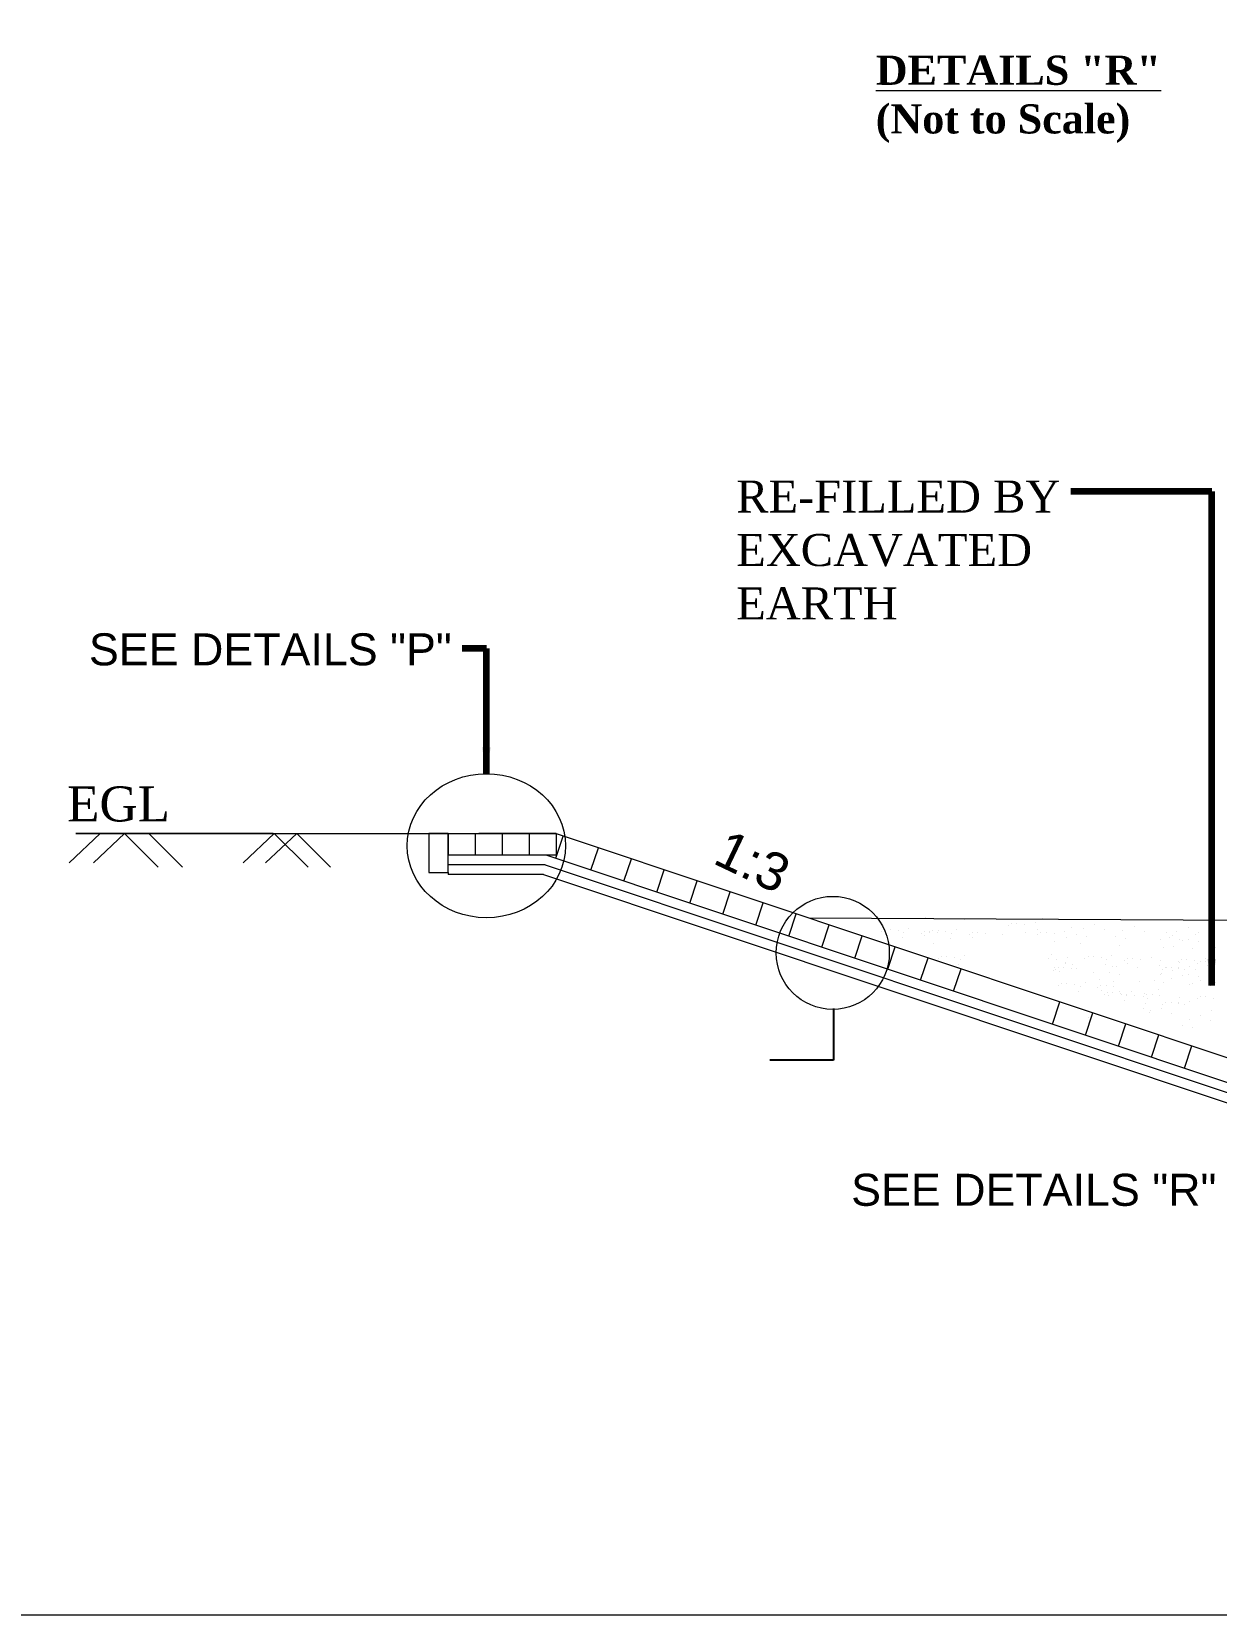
# Model space of a CAD drawing. Header units: inches. Extents: x -885 to 26362, y -28010 to 990.
# Drawn here: x 4332.9 to 4373.1, y -17724.5 to -17670.8 of the extents above; entities that cross this region are included whole.
import ezdxf

# ---------------------------------------------------------------- set-up
doc = ezdxf.new("R2010")
doc.units = ezdxf.units.IN
doc.header["$MEASUREMENT"] = 0
doc.layers.add('LINE', color=7, linetype='Continuous')
doc.layers.add('Long Section Labels', color=7, linetype='Continuous', lineweight=9)
doc.styles.add('Arial B heading -200', font='arialbd.ttf', dxfattribs={"height": 0.6})
doc.styles.add('Arial-200', font='arial.ttf')
doc.styles.get("Standard").update_dxf_attribs({"font": 'arial.ttf'})
doc.dimstyles.get("Standard").update_dxf_attribs({"dimtxt": 0.18, "dimasz": 0.18, "dimexe": 0.18, "dimexo": 0.0625, "dimgap": 0.09, "dimtad": 0, "dimtih": 1, "dimtoh": 1, "dimdec": 4, "dimzin": 0, "dimdsep": 46, "dimtxsty": 'Standard', "dimcen": 0.09, "dimadec": 0, "dimazin": 0, "dimtfac": 1, "dimtdec": 4, "dimtofl": 0, "dimtmove": 0, "dimatfit": 3, "dimfxl": 1, "dimtolj": 1, "dimtzin": 0, "dimarcsym": 0})

msp = doc.modelspace()

# ---------------------------------------------------------------- linework, layer by layer
at = {"color": 0, "linetype": 'Continuous', "lineweight": 20, "ltscale": 0.5}
for p, q in [((4334.390475, -17698.011396), (4350.692538, -17698.011396)), ((4336.864961, -17698.011396), (4350.692538, -17698.011396)), ((4350.679772, -17698.848488), (4350.932304, -17698.091369)), ((4350.679772, -17698.848488), (4350.932304, -17698.091369)), ((4351.874792, -17699.247079), (4352.127324, -17698.48996)), ((4351.874792, -17699.247079), (4352.127324, -17698.48996)), ((4352.994168, -17699.620439), (4353.2467, -17698.86332)), ((4352.994168, -17699.620439), (4353.2467, -17698.86332)), ((4347.025561, -17699.324588), (4347.025561, -17699.402088)), ((4347.025561, -17699.324588), (4347.025561, -17699.402088)), ((4354.113544, -17699.9938), (4354.366076, -17699.23668)), ((4354.113544, -17699.9938), (4354.366076, -17699.23668)), ((4355.232919, -17700.36716), (4355.485451, -17699.610041)), ((4355.232919, -17700.36716), (4355.485451, -17699.610041)), ((4356.352295, -17700.74052), (4356.604827, -17699.983401)), ((4356.352295, -17700.74052), (4356.604827, -17699.983401)), ((4357.471671, -17701.113881), (4357.724203, -17700.356761)), ((4357.471671, -17701.113881), (4357.724203, -17700.356761)), ((4358.591046, -17701.487241), (4358.843579, -17700.730122)), ((4358.591046, -17701.487241), (4358.843579, -17700.730122)), ((4359.710422, -17701.860601), (4359.962954, -17701.103482)), ((4359.710422, -17701.860601), (4359.962954, -17701.103482)), ((4360.829798, -17702.233962), (4361.08233, -17701.476842)), ((4360.829798, -17702.233962), (4361.08233, -17701.476842)), ((4361.949174, -17702.607322), (4362.201706, -17701.850203)), ((4361.949174, -17702.607322), (4362.201706, -17701.850203)), ((4363.068549, -17702.980682), (4363.321082, -17702.223563)), ((4363.068549, -17702.980682), (4363.321082, -17702.223563)), ((4364.187925, -17703.354043), (4364.440457, -17702.596923)), ((4364.187925, -17703.354043), (4364.440457, -17702.596923)), ((4367.546052, -17704.474124), (4367.798585, -17703.717004)), ((4367.546052, -17704.474124), (4367.798585, -17703.717004)), ((4368.665428, -17704.847484), (4368.91796, -17704.090365)), ((4368.665428, -17704.847484), (4368.91796, -17704.090365)), ((4369.784804, -17705.220844), (4370.037336, -17704.463725)), ((4369.784804, -17705.220844), (4370.037336, -17704.463725)), ((4370.90418, -17705.594205), (4371.156712, -17704.837085)), ((4370.90418, -17705.594205), (4371.156712, -17704.837085)), ((4372.023555, -17705.967565), (4372.276088, -17705.210446)), ((4372.023555, -17705.967565), (4372.276088, -17705.210446))]:
    msp.add_line(p, q, dxfattribs=at)
at = {"layer": 'LINE', "color": 7, "lineweight": 20, "ltscale": 0.5}
for p, q in [((4334.161974, -17698.997273), (4335.219673, -17698.011396)), ((4334.161974, -17698.997273), (4335.219673, -17698.011396)), ((4341.089006, -17698.011396), (4334.390475, -17698.011396)), ((4334.390475, -17698.011396), (4344.119648, -17698.011396)), ((4334.984618, -17698.997273), (4336.042317, -17698.011396)), ((4334.984618, -17698.997273), (4336.042317, -17698.011396)), ((4336.042317, -17698.011396), (4337.188174, -17699.144009)), ((4336.042317, -17698.011396), (4337.188174, -17699.144009)), ((4336.864961, -17698.011396), (4338.010818, -17699.144009)), ((4341.089006, -17698.011396), (4336.864961, -17698.011396)), ((4336.864961, -17698.011396), (4338.010818, -17699.144009)), ((4336.864961, -17698.011396), (4344.119648, -17698.011396)), ((4340.067476, -17698.997273), (4341.125176, -17698.011396)), ((4340.067476, -17698.997273), (4341.125176, -17698.011396)), ((4340.831381, -17698.997273), (4341.88908, -17698.011396)), ((4340.831381, -17698.997273), (4341.88908, -17698.011396)), ((4341.125176, -17698.011396), (4342.271032, -17699.144009)), ((4341.125176, -17698.011396), (4342.271032, -17699.144009)), ((4341.88908, -17698.011396), (4343.034937, -17699.144009)), ((4341.88908, -17698.011396), (4343.034937, -17699.144009)), ((4347.025561, -17698.011396), (4347.025561, -17698.745493)), ((4347.025561, -17698.011396), (4347.025561, -17698.745493)), ((4347.942305, -17698.011396), (4347.942305, -17698.745493)), ((4347.942305, -17698.011396), (4347.942305, -17698.745493)), ((4350.692538, -17698.011396), (4348.066156, -17698.011396)), ((4350.692538, -17698.011396), (4348.066156, -17698.011396)), ((4348.85905, -17698.011396), (4348.85905, -17698.745493)), ((4348.85905, -17698.011396), (4348.85905, -17698.745493)), ((4348.85905, -17698.011396), (4348.85905, -17698.745493)), ((4348.85905, -17698.011396), (4348.85905, -17698.745493)), ((4349.775794, -17698.011396), (4349.775794, -17698.745493)), ((4349.775794, -17698.011396), (4349.775794, -17698.745493)), ((4350.692538, -17698.011396), (4350.692538, -17698.745493)), ((4350.692538, -17698.011396), (4374.514839, -17705.957166)), ((4350.692538, -17698.011396), (4350.692538, -17698.745493)), ((4350.692538, -17698.011396), (4374.514839, -17705.957166)), ((4350.692538, -17698.745493), (4347.025561, -17698.745493)), ((4350.692538, -17698.745493), (4347.025561, -17698.745493)), ((4350.372864, -17698.745493), (4374.026854, -17706.635124)), ((4350.372864, -17698.745493), (4374.026854, -17706.635124)), ((4350.319557, -17699.07379), (4347.025561, -17699.07379)), ((4350.319557, -17699.07379), (4347.025561, -17699.07379)), ((4350.26625, -17699.402088), (4347.025561, -17699.402088)), ((4350.26625, -17699.402088), (4347.025561, -17699.402088)), ((4350.26625, -17699.402088), (4373.920839, -17707.291919)), ((4350.26625, -17699.402088), (4373.920839, -17707.291919)), ((4350.319557, -17699.07379), (4373.920839, -17706.945841)), ((4350.319557, -17699.07379), (4373.920839, -17706.945841)), ((4361.597183, -17700.819415), (4361.597183, -17700.819415)), ((4361.597183, -17700.819415), (4361.597183, -17700.819415)), ((4362.932994, -17700.890918), (4362.932994, -17700.890918)), ((4362.932994, -17700.890918), (4362.932994, -17700.890918)), ((4363.225238, -17700.856654), (4363.225238, -17700.856654)), ((4363.225238, -17700.856654), (4363.225238, -17700.856654)), ((4364.561049, -17700.928157), (4364.561049, -17700.928157)), ((4364.561049, -17700.928157), (4364.561049, -17700.928157)), ((4366.158719, -17701.055086), (4366.158719, -17701.055086)), ((4366.158719, -17701.055086), (4366.158719, -17701.055086)), ((4366.339295, -17701.062208), (4366.339295, -17701.062208)), ((4366.339295, -17701.062208), (4366.339295, -17701.062208)), ((4366.601806, -17701.10289), (4366.601806, -17701.10289)), ((4366.601806, -17701.10289), (4366.601806, -17701.10289)), ((4366.960236, -17701.020091), (4366.960236, -17701.020091)), ((4366.960236, -17701.020091), (4366.960236, -17701.020091)), ((4367.200895, -17700.892908), (4367.200895, -17700.892908)), ((4367.200895, -17700.892908), (4367.200895, -17700.892908)), ((4368.980988, -17701.10438), (4368.980988, -17701.10438)), ((4368.980988, -17701.10438), (4368.980988, -17701.10438)), ((4361.748268, -17701.325182), (4361.748268, -17701.325182)), ((4361.748268, -17701.325182), (4361.748268, -17701.325182)), ((4361.85779, -17701.253747), (4361.85779, -17701.253747)), ((4361.85779, -17701.253747), (4361.85779, -17701.253747)), ((4362.038365, -17701.260869), (4362.038365, -17701.260869)), ((4362.038365, -17701.260869), (4362.038365, -17701.260869)), ((4362.300876, -17701.30155), (4362.300876, -17701.30155)), ((4362.300876, -17701.30155), (4362.300876, -17701.30155)), ((4362.437361, -17701.536839), (4362.437361, -17701.536839)), ((4362.437361, -17701.536839), (4362.437361, -17701.536839)), ((4362.493016, -17701.355838), (4362.493016, -17701.355838)), ((4362.493016, -17701.355838), (4362.493016, -17701.355838)), ((4362.659306, -17701.218752), (4362.659306, -17701.218752)), ((4362.659306, -17701.218752), (4362.659306, -17701.218752)), ((4363.084079, -17701.396685), (4363.084079, -17701.396685)), ((4363.084079, -17701.396685), (4363.084079, -17701.396685)), ((4363.193601, -17701.32525), (4363.193601, -17701.32525)), ((4363.193601, -17701.32525), (4363.193601, -17701.32525)), ((4363.206156, -17701.484257), (4363.206156, -17701.484257)), ((4363.206156, -17701.484257), (4363.206156, -17701.484257)), ((4363.374176, -17701.332372), (4363.374176, -17701.332372)), ((4363.374176, -17701.332372), (4363.374176, -17701.332372)), ((4363.376323, -17701.362421), (4363.376323, -17701.362421)), ((4363.376323, -17701.362421), (4363.376323, -17701.362421)), ((4363.485845, -17701.290986), (4363.485845, -17701.290986)), ((4363.485845, -17701.290986), (4363.485845, -17701.290986)), ((4363.636687, -17701.373054), (4363.636687, -17701.373054)), ((4363.636687, -17701.373054), (4363.636687, -17701.373054)), ((4363.66642, -17701.298108), (4363.66642, -17701.298108)), ((4363.66642, -17701.298108), (4363.66642, -17701.298108)), ((4363.928931, -17701.33879), (4363.928931, -17701.33879)), ((4363.928931, -17701.33879), (4363.928931, -17701.33879)), ((4364.065416, -17701.574078), (4364.065416, -17701.574078)), ((4364.065416, -17701.574078), (4364.065416, -17701.574078)), ((4364.121071, -17701.393077), (4364.121071, -17701.393077)), ((4364.121071, -17701.393077), (4364.121071, -17701.393077)), ((4364.287361, -17701.255991), (4364.287361, -17701.255991)), ((4364.287361, -17701.255991), (4364.287361, -17701.255991)), ((4364.712134, -17701.433924), (4364.712134, -17701.433924)), ((4364.712134, -17701.433924), (4364.712134, -17701.433924)), ((4364.821656, -17701.362489), (4364.821656, -17701.362489)), ((4364.821656, -17701.362489), (4364.821656, -17701.362489)), ((4364.834211, -17701.521496), (4364.834211, -17701.521496)), ((4364.834211, -17701.521496), (4364.834211, -17701.521496)), ((4365.002231, -17701.369611), (4365.002231, -17701.369611)), ((4365.002231, -17701.369611), (4365.002231, -17701.369611)), ((4365.264742, -17701.410293), (4365.264742, -17701.410293)), ((4365.264742, -17701.410293), (4365.264742, -17701.410293)), ((4365.850593, -17701.444853), (4365.850593, -17701.444853)), ((4365.850593, -17701.444853), (4365.850593, -17701.444853)), ((4366.049197, -17701.126521), (4366.049197, -17701.126521)), ((4366.049197, -17701.126521), (4366.049197, -17701.126521)), ((4366.633351, -17701.381013), (4366.633351, -17701.381013)), ((4366.633351, -17701.381013), (4366.633351, -17701.381013)), ((4367.026063, -17701.249845), (4367.026063, -17701.249845)), ((4367.026063, -17701.249845), (4367.026063, -17701.249845)), ((4367.043369, -17701.424497), (4367.043369, -17701.424497)), ((4367.043369, -17701.424497), (4367.043369, -17701.424497)), ((4367.152891, -17701.353062), (4367.152891, -17701.353062)), ((4367.152891, -17701.353062), (4367.152891, -17701.353062)), ((4367.333466, -17701.360184), (4367.333466, -17701.360184)), ((4367.333466, -17701.360184), (4367.333466, -17701.360184)), ((4367.595977, -17701.400865), (4367.595977, -17701.400865)), ((4367.595977, -17701.400865), (4367.595977, -17701.400865)), ((4367.954407, -17701.318067), (4367.954407, -17701.318067)), ((4367.954407, -17701.318067), (4367.954407, -17701.318067)), ((4368.020234, -17701.54782), (4368.020234, -17701.54782)), ((4368.020234, -17701.54782), (4368.020234, -17701.54782)), ((4368.195066, -17701.190884), (4368.195066, -17701.190884)), ((4368.195066, -17701.190884), (4368.195066, -17701.190884)), ((4368.361931, -17701.43743), (4368.361931, -17701.43743)), ((4368.361931, -17701.43743), (4368.361931, -17701.43743)), ((4368.588275, -17701.235548), (4368.588275, -17701.235548)), ((4368.588275, -17701.235548), (4368.588275, -17701.235548)), ((4368.684332, -17701.490989), (4368.684332, -17701.490989)), ((4368.684332, -17701.490989), (4368.684332, -17701.490989)), ((4369.324143, -17701.263204), (4369.324143, -17701.263204)), ((4369.324143, -17701.263204), (4369.324143, -17701.263204)), ((4369.697742, -17701.508933), (4369.697742, -17701.508933)), ((4369.697742, -17701.508933), (4369.697742, -17701.508933)), ((4369.924086, -17701.307051), (4369.924086, -17701.307051)), ((4369.924086, -17701.307051), (4369.924086, -17701.307051)), ((4370.020143, -17701.562493), (4370.020143, -17701.562493)), ((4370.020143, -17701.562493), (4370.020143, -17701.562493)), ((4370.316799, -17701.175883), (4370.316799, -17701.175883)), ((4370.316799, -17701.175883), (4370.316799, -17701.175883)), ((4370.659954, -17701.334707), (4370.659954, -17701.334707)), ((4370.659954, -17701.334707), (4370.659954, -17701.334707)), ((4371.223221, -17701.613036), (4371.223221, -17701.613036)), ((4371.223221, -17701.613036), (4371.223221, -17701.613036)), ((4371.399117, -17701.35832), (4371.399117, -17701.35832)), ((4371.399117, -17701.35832), (4371.399117, -17701.35832)), ((4371.531909, -17701.544685), (4371.531909, -17701.544685)), ((4371.531909, -17701.544685), (4371.531909, -17701.544685)), ((4371.615933, -17701.481868), (4371.615933, -17701.481868)), ((4371.615933, -17701.481868), (4371.615933, -17701.481868)), ((4371.758253, -17701.342803), (4371.758253, -17701.342803)), ((4371.758253, -17701.342803), (4371.758253, -17701.342803)), ((4371.85431, -17701.598244), (4371.85431, -17701.598244)), ((4371.85431, -17701.598244), (4371.85431, -17701.598244)), ((4371.959089, -17701.640692), (4371.959089, -17701.640692)), ((4371.959089, -17701.640692), (4371.959089, -17701.640692)), ((4372.150966, -17701.211634), (4372.150966, -17701.211634)), ((4372.150966, -17701.211634), (4372.150966, -17701.211634)), ((4372.172347, -17701.619909), (4372.172347, -17701.619909)), ((4372.172347, -17701.619909), (4372.172347, -17701.619909)), ((4372.398691, -17701.418027), (4372.398691, -17701.418027)), ((4372.398691, -17701.418027), (4372.398691, -17701.418027)), ((4372.494121, -17701.370459), (4372.494121, -17701.370459)), ((4372.494121, -17701.370459), (4372.494121, -17701.370459)), ((4363.511159, -17701.738514), (4363.511159, -17701.738514)), ((4363.511159, -17701.738514), (4363.511159, -17701.738514)), ((4363.771766, -17702.172846), (4363.771766, -17702.172846)), ((4363.771766, -17702.172846), (4363.771766, -17702.172846)), ((4363.952342, -17702.179968), (4363.952342, -17702.179968)), ((4363.952342, -17702.179968), (4363.952342, -17702.179968)), ((4364.573283, -17702.137851), (4364.573283, -17702.137851)), ((4364.573283, -17702.137851), (4364.573283, -17702.137851)), ((4367.494047, -17702.108063), (4367.494047, -17702.108063)), ((4367.494047, -17702.108063), (4367.494047, -17702.108063)), ((4367.627522, -17701.678988), (4367.627522, -17701.678988)), ((4367.627522, -17701.678988), (4367.627522, -17701.678988)), ((4368.4944, -17701.738514), (4368.4944, -17701.738514)), ((4368.4944, -17701.738514), (4368.4944, -17701.738514)), ((4368.755007, -17702.172846), (4368.755007, -17702.172846)), ((4368.755007, -17702.172846), (4368.755007, -17702.172846)), ((4368.935582, -17702.179968), (4368.935582, -17702.179968)), ((4368.935582, -17702.179968), (4368.935582, -17702.179968)), ((4369.556523, -17702.137851), (4369.556523, -17702.137851)), ((4369.556523, -17702.137851), (4369.556523, -17702.137851)), ((4369.83021, -17701.810017), (4369.83021, -17701.810017)), ((4369.83021, -17701.810017), (4369.83021, -17701.810017)), ((4371.319277, -17701.868477), (4371.319277, -17701.868477)), ((4371.319277, -17701.868477), (4371.319277, -17701.868477)), ((4371.664377, -17701.845769), (4371.664377, -17701.845769)), ((4371.664377, -17701.845769), (4371.664377, -17701.845769)), ((4372.304815, -17701.920993), (4372.304815, -17701.920993)), ((4372.304815, -17701.920993), (4372.304815, -17701.920993)), ((4372.494747, -17701.673468), (4372.494747, -17701.673468)), ((4372.494747, -17701.673468), (4372.494747, -17701.673468)), ((4372.96716, -17702.117923), (4372.96716, -17702.117923)), ((4372.96716, -17702.117923), (4372.96716, -17702.117923)), ((4373.022815, -17701.936922), (4373.022815, -17701.936922)), ((4373.022815, -17701.936922), (4373.022815, -17701.936922)), ((4373.079627, -17701.880133), (4373.079627, -17701.880133)), ((4373.079627, -17701.880133), (4373.079627, -17701.880133)), ((4363.662244, -17702.244281), (4363.662244, -17702.244281)), ((4363.662244, -17702.244281), (4363.662244, -17702.244281)), ((4364.214853, -17702.220649), (4364.214853, -17702.220649)), ((4364.214853, -17702.220649), (4364.214853, -17702.220649)), ((4364.351337, -17702.455938), (4364.351337, -17702.455938)), ((4364.351337, -17702.455938), (4364.351337, -17702.455938)), ((4364.406992, -17702.274937), (4364.406992, -17702.274937)), ((4364.406992, -17702.274937), (4364.406992, -17702.274937)), ((4367.42557, -17702.251471), (4367.42557, -17702.251471)), ((4367.42557, -17702.251471), (4367.42557, -17702.251471)), ((4367.587247, -17702.657479), (4367.587247, -17702.657479)), ((4367.587247, -17702.657479), (4367.587247, -17702.657479)), ((4367.608897, -17702.552941), (4367.608897, -17702.552941)), ((4367.608897, -17702.552941), (4367.608897, -17702.552941)), ((4367.645132, -17702.61383), (4367.645132, -17702.61383)), ((4367.645132, -17702.61383), (4367.645132, -17702.61383)), ((4367.688081, -17702.292153), (4367.688081, -17702.292153)), ((4367.688081, -17702.292153), (4367.688081, -17702.292153)), ((4367.754654, -17702.542395), (4367.754654, -17702.542395)), ((4367.754654, -17702.542395), (4367.754654, -17702.542395)), ((4367.767209, -17702.701402), (4367.767209, -17702.701402)), ((4367.767209, -17702.701402), (4367.767209, -17702.701402)), ((4367.935229, -17702.549517), (4367.935229, -17702.549517)), ((4367.935229, -17702.549517), (4367.935229, -17702.549517)), ((4367.998767, -17702.384435), (4367.998767, -17702.384435)), ((4367.998767, -17702.384435), (4367.998767, -17702.384435)), ((4368.00161, -17702.421773), (4368.00161, -17702.421773)), ((4368.00161, -17702.421773), (4368.00161, -17702.421773)), ((4368.054422, -17702.203434), (4368.054422, -17702.203434)), ((4368.054422, -17702.203434), (4368.054422, -17702.203434)), ((4368.19774, -17702.590199), (4368.19774, -17702.590199)), ((4368.19774, -17702.590199), (4368.19774, -17702.590199)), ((4368.230064, -17702.439065), (4368.230064, -17702.439065)), ((4368.230064, -17702.439065), (4368.230064, -17702.439065)), ((4368.344765, -17702.580597), (4368.344765, -17702.580597)), ((4368.344765, -17702.580597), (4368.344765, -17702.580597)), ((4368.645485, -17702.244281), (4368.645485, -17702.244281)), ((4368.645485, -17702.244281), (4368.645485, -17702.244281)), ((4368.923058, -17702.728982), (4368.923058, -17702.728982)), ((4368.923058, -17702.728982), (4368.923058, -17702.728982)), ((4369.198093, -17702.220649), (4369.198093, -17702.220649)), ((4369.198093, -17702.220649), (4369.198093, -17702.220649)), ((4369.334578, -17702.455938), (4369.334578, -17702.455938)), ((4369.334578, -17702.455938), (4369.334578, -17702.455938)), ((4369.390233, -17702.274937), (4369.390233, -17702.274937)), ((4369.390233, -17702.274937), (4369.390233, -17702.274937)), ((4369.565874, -17702.510568), (4369.565874, -17702.510568)), ((4369.565874, -17702.510568), (4369.565874, -17702.510568)), ((4369.71066, -17702.534524), (4369.71066, -17702.534524)), ((4369.71066, -17702.534524), (4369.71066, -17702.534524)), ((4369.981296, -17702.315784), (4369.981296, -17702.315784)), ((4369.981296, -17702.315784), (4369.981296, -17702.315784)), ((4370.090818, -17702.244349), (4370.090818, -17702.244349)), ((4370.090818, -17702.244349), (4370.090818, -17702.244349)), ((4370.103372, -17702.403356), (4370.103372, -17702.403356)), ((4370.103372, -17702.403356), (4370.103372, -17702.403356)), ((4370.271393, -17702.251471), (4370.271393, -17702.251471)), ((4370.271393, -17702.251471), (4370.271393, -17702.251471)), ((4370.446528, -17702.56218), (4370.446528, -17702.56218)), ((4370.446528, -17702.56218), (4370.446528, -17702.56218)), ((4370.533904, -17702.292153), (4370.533904, -17702.292153)), ((4370.533904, -17702.292153), (4370.533904, -17702.292153)), ((4370.892334, -17702.209354), (4370.892334, -17702.209354)), ((4370.892334, -17702.209354), (4370.892334, -17702.209354)), ((4371.168745, -17702.49169), (4371.168745, -17702.49169)), ((4371.168745, -17702.49169), (4371.168745, -17702.49169)), ((4371.2244, -17702.310689), (4371.2244, -17702.310689)), ((4371.2244, -17702.310689), (4371.2244, -17702.310689)), ((4371.28043, -17702.621769), (4371.28043, -17702.621769)), ((4371.28043, -17702.621769), (4371.28043, -17702.621769)), ((4371.389952, -17702.550334), (4371.389952, -17702.550334)), ((4371.389952, -17702.550334), (4371.389952, -17702.550334)), ((4371.400041, -17702.54632), (4371.400041, -17702.54632)), ((4371.400041, -17702.54632), (4371.400041, -17702.54632)), ((4371.570527, -17702.557456), (4371.570527, -17702.557456)), ((4371.570527, -17702.557456), (4371.570527, -17702.557456)), ((4371.616858, -17702.669868), (4371.616858, -17702.669868)), ((4371.616858, -17702.669868), (4371.616858, -17702.669868)), ((4371.809183, -17702.566914), (4371.809183, -17702.566914)), ((4371.809183, -17702.566914), (4371.809183, -17702.566914)), ((4371.815463, -17702.351536), (4371.815463, -17702.351536)), ((4371.815463, -17702.351536), (4371.815463, -17702.351536)), ((4371.833039, -17702.598137), (4371.833039, -17702.598137)), ((4371.833039, -17702.598137), (4371.833039, -17702.598137)), ((4371.864838, -17702.385913), (4371.864838, -17702.385913)), ((4371.864838, -17702.385913), (4371.864838, -17702.385913)), ((4371.924985, -17702.2801), (4371.924985, -17702.2801)), ((4371.924985, -17702.2801), (4371.924985, -17702.2801)), ((4372.040479, -17702.621544), (4372.040479, -17702.621544)), ((4372.040479, -17702.621544), (4372.040479, -17702.621544)), ((4372.10556, -17702.287223), (4372.10556, -17702.287223)), ((4372.10556, -17702.287223), (4372.10556, -17702.287223)), ((4372.191469, -17702.515339), (4372.191469, -17702.515339)), ((4372.191469, -17702.515339), (4372.191469, -17702.515339)), ((4372.368071, -17702.327904), (4372.368071, -17702.327904)), ((4372.368071, -17702.327904), (4372.368071, -17702.327904)), ((4372.399616, -17702.606027), (4372.399616, -17702.606027)), ((4372.399616, -17702.606027), (4372.399616, -17702.606027)), ((4372.4559, -17702.42676), (4372.4559, -17702.42676)), ((4372.4559, -17702.42676), (4372.4559, -17702.42676)), ((4372.565422, -17702.355325), (4372.565422, -17702.355325)), ((4372.565422, -17702.355325), (4372.565422, -17702.355325)), ((4372.726501, -17702.245105), (4372.726501, -17702.245105)), ((4372.726501, -17702.245105), (4372.726501, -17702.245105)), ((4372.745998, -17702.362447), (4372.745998, -17702.362447)), ((4372.745998, -17702.362447), (4372.745998, -17702.362447)), ((4372.792328, -17702.474859), (4372.792328, -17702.474859)), ((4372.792328, -17702.474859), (4372.792328, -17702.474859)), ((4373.008509, -17702.403128), (4373.008509, -17702.403128)), ((4373.008509, -17702.403128), (4373.008509, -17702.403128)), ((4367.738332, -17703.163246), (4367.738332, -17703.163246)), ((4367.738332, -17703.163246), (4367.738332, -17703.163246)), ((4367.847854, -17703.091811), (4367.847854, -17703.091811)), ((4367.847854, -17703.091811), (4367.847854, -17703.091811)), ((4368.028429, -17703.098933), (4368.028429, -17703.098933)), ((4368.028429, -17703.098933), (4368.028429, -17703.098933)), ((4368.29094, -17703.139615), (4368.29094, -17703.139615)), ((4368.29094, -17703.139615), (4368.29094, -17703.139615)), ((4368.48308, -17703.193902), (4368.48308, -17703.193902)), ((4368.48308, -17703.193902), (4368.48308, -17703.193902)), ((4368.64937, -17703.056816), (4368.64937, -17703.056816)), ((4368.64937, -17703.056816), (4368.64937, -17703.056816)), ((4369.074143, -17703.234749), (4369.074143, -17703.234749)), ((4369.074143, -17703.234749), (4369.074143, -17703.234749)), ((4369.153119, -17702.955525), (4369.153119, -17702.955525)), ((4369.153119, -17702.955525), (4369.153119, -17702.955525)), ((4369.183665, -17703.163314), (4369.183665, -17703.163314)), ((4369.183665, -17703.163314), (4369.183665, -17703.163314)), ((4369.36424, -17703.170436), (4369.36424, -17703.170436)), ((4369.36424, -17703.170436), (4369.36424, -17703.170436)), ((4369.484316, -17702.736406), (4369.484316, -17702.736406)), ((4369.484316, -17702.736406), (4369.484316, -17702.736406)), ((4369.616784, -17703.03749), (4369.616784, -17703.03749)), ((4369.616784, -17703.03749), (4369.616784, -17703.03749)), ((4369.626751, -17703.211118), (4369.626751, -17703.211118)), ((4369.626751, -17703.211118), (4369.626751, -17703.211118)), ((4369.806716, -17702.789965), (4369.806716, -17702.789965)), ((4369.806716, -17702.789965), (4369.806716, -17702.789965)), ((4370.48893, -17703.027029), (4370.48893, -17703.027029)), ((4370.48893, -17703.027029), (4370.48893, -17703.027029)), ((4370.997802, -17703.002918), (4370.997802, -17703.002918)), ((4370.997802, -17703.002918), (4370.997802, -17703.002918)), ((4371.224146, -17702.801036), (4371.224146, -17702.801036)), ((4371.224146, -17702.801036), (4371.224146, -17702.801036)), ((4371.242166, -17702.763509), (4371.242166, -17702.763509)), ((4371.242166, -17702.763509), (4371.242166, -17702.763509)), ((4371.320202, -17703.056477), (4371.320202, -17703.056477)), ((4371.320202, -17703.056477), (4371.320202, -17703.056477)), ((4371.585322, -17702.922334), (4371.585322, -17702.922334)), ((4371.585322, -17702.922334), (4371.585322, -17702.922334)), ((4371.960013, -17702.828692), (4371.960013, -17702.828692)), ((4371.960013, -17702.828692), (4371.960013, -17702.828692)), ((4372.173272, -17702.807909), (4372.173272, -17702.807909)), ((4372.173272, -17702.807909), (4372.173272, -17702.807909)), ((4372.184181, -17703.143856), (4372.184181, -17703.143856)), ((4372.184181, -17703.143856), (4372.184181, -17703.143856)), ((4372.30574, -17703.108993), (4372.30574, -17703.108993)), ((4372.30574, -17703.108993), (4372.30574, -17703.108993)), ((4372.495672, -17702.861468), (4372.495672, -17702.861468)), ((4372.495672, -17702.861468), (4372.495672, -17702.861468)), ((4372.576894, -17703.012687), (4372.576894, -17703.012687)), ((4372.576894, -17703.012687), (4372.576894, -17703.012687)), ((4372.920049, -17703.171512), (4372.920049, -17703.171512)), ((4372.920049, -17703.171512), (4372.920049, -17703.171512)), ((4372.953577, -17702.837578), (4372.953577, -17702.837578)), ((4372.953577, -17702.837578), (4372.953577, -17702.837578)), ((4373.080551, -17703.068133), (4373.080551, -17703.068133)), ((4373.080551, -17703.068133), (4373.080551, -17703.068133)), ((4368.427425, -17703.374903), (4368.427425, -17703.374903)), ((4368.427425, -17703.374903), (4368.427425, -17703.374903)), ((4369.19622, -17703.322321), (4369.19622, -17703.322321)), ((4369.19622, -17703.322321), (4369.19622, -17703.322321)), ((4369.304204, -17703.461293), (4369.304204, -17703.461293)), ((4369.304204, -17703.461293), (4369.304204, -17703.461293)), ((4369.413726, -17703.389857), (4369.413726, -17703.389857)), ((4369.413726, -17703.389857), (4369.413726, -17703.389857)), ((4369.443064, -17703.495484), (4369.443064, -17703.495484)), ((4369.443064, -17703.495484), (4369.443064, -17703.495484)), ((4369.594302, -17703.39698), (4369.594302, -17703.39698)), ((4369.594302, -17703.39698), (4369.594302, -17703.39698)), ((4369.835777, -17703.364316), (4369.835777, -17703.364316)), ((4369.835777, -17703.364316), (4369.835777, -17703.364316)), ((4369.856813, -17703.437661), (4369.856813, -17703.437661)), ((4369.856813, -17703.437661), (4369.856813, -17703.437661)), ((4369.877391, -17703.471821), (4369.877391, -17703.471821)), ((4369.877391, -17703.471821), (4369.877391, -17703.471821)), ((4369.993297, -17703.67295), (4369.993297, -17703.67295)), ((4369.993297, -17703.67295), (4369.993297, -17703.67295)), ((4370.048953, -17703.491949), (4370.048953, -17703.491949)), ((4370.048953, -17703.491949), (4370.048953, -17703.491949)), ((4370.057967, -17703.478944), (4370.057967, -17703.478944)), ((4370.057967, -17703.478944), (4370.057967, -17703.478944)), ((4370.215243, -17703.354862), (4370.215243, -17703.354862)), ((4370.215243, -17703.354862), (4370.215243, -17703.354862)), ((4370.320478, -17703.519625), (4370.320478, -17703.519625)), ((4370.320478, -17703.519625), (4370.320478, -17703.519625)), ((4370.640015, -17703.532796), (4370.640015, -17703.532796)), ((4370.640015, -17703.532796), (4370.640015, -17703.532796)), ((4370.678908, -17703.436826), (4370.678908, -17703.436826)), ((4370.678908, -17703.436826), (4370.678908, -17703.436826)), ((4370.690292, -17703.768922), (4370.690292, -17703.768922)), ((4370.690292, -17703.768922), (4370.690292, -17703.768922)), ((4370.749537, -17703.461361), (4370.749537, -17703.461361)), ((4370.749537, -17703.461361), (4370.749537, -17703.461361)), ((4370.762092, -17703.620367), (4370.762092, -17703.620367)), ((4370.762092, -17703.620367), (4370.762092, -17703.620367)), ((4370.930113, -17703.468483), (4370.930113, -17703.468483)), ((4370.930113, -17703.468483), (4370.930113, -17703.468483)), ((4371.13027, -17703.304002), (4371.13027, -17703.304002)), ((4371.13027, -17703.304002), (4371.13027, -17703.304002)), ((4371.192624, -17703.509164), (4371.192624, -17703.509164)), ((4371.192624, -17703.509164), (4371.192624, -17703.509164)), ((4371.390877, -17703.738334), (4371.390877, -17703.738334)), ((4371.390877, -17703.738334), (4371.390877, -17703.738334)), ((4371.571452, -17703.745456), (4371.571452, -17703.745456)), ((4371.571452, -17703.745456), (4371.571452, -17703.745456)), ((4371.810107, -17703.754914), (4371.810107, -17703.754914)), ((4371.810107, -17703.754914), (4371.810107, -17703.754914)), ((4371.833963, -17703.786137), (4371.833963, -17703.786137)), ((4371.833963, -17703.786137), (4371.833963, -17703.786137)), ((4371.865763, -17703.573913), (4371.865763, -17703.573913)), ((4371.865763, -17703.573913), (4371.865763, -17703.573913)), ((4372.192393, -17703.703339), (4372.192393, -17703.703339)), ((4372.192393, -17703.703339), (4372.192393, -17703.703339)), ((4372.456825, -17703.61476), (4372.456825, -17703.61476)), ((4372.456825, -17703.61476), (4372.456825, -17703.61476)), ((4372.566347, -17703.543325), (4372.566347, -17703.543325)), ((4372.566347, -17703.543325), (4372.566347, -17703.543325)), ((4372.746923, -17703.550447), (4372.746923, -17703.550447)), ((4372.746923, -17703.550447), (4372.746923, -17703.550447)), ((4373.009434, -17703.591128), (4373.009434, -17703.591128)), ((4373.009434, -17703.591128), (4373.009434, -17703.591128)), ((4368.77124, -17704.267159), (4368.77124, -17704.267159)), ((4368.77124, -17704.267159), (4368.77124, -17704.267159)), ((4370.634637, -17703.949923), (4370.634637, -17703.949923)), ((4370.634637, -17703.949923), (4370.634637, -17703.949923)), ((4370.850379, -17704.082678), (4370.850379, -17704.082678)), ((4370.850379, -17704.082678), (4370.850379, -17704.082678)), ((4370.865934, -17704.004553), (4370.865934, -17704.004553)), ((4370.865934, -17704.004553), (4370.865934, -17704.004553)), ((4371.243091, -17703.951509), (4371.243091, -17703.951509)), ((4371.243091, -17703.951509), (4371.243091, -17703.951509)), ((4371.281355, -17703.809769), (4371.281355, -17703.809769)), ((4371.281355, -17703.809769), (4371.281355, -17703.809769)), ((4371.586246, -17704.110334), (4371.586246, -17704.110334)), ((4371.586246, -17704.110334), (4371.586246, -17704.110334)), ((4372.041404, -17703.809544), (4372.041404, -17703.809544)), ((4372.041404, -17703.809544), (4372.041404, -17703.809544)), ((4372.185106, -17704.331856), (4372.185106, -17704.331856)), ((4372.185106, -17704.331856), (4372.185106, -17704.331856)), ((4372.577818, -17704.200687), (4372.577818, -17704.200687)), ((4372.577818, -17704.200687), (4372.577818, -17704.200687)), ((4372.954501, -17704.025578), (4372.954501, -17704.025578)), ((4372.954501, -17704.025578), (4372.954501, -17704.025578)), ((4371.958762, -17704.533738), (4371.958762, -17704.533738)), ((4371.958762, -17704.533738), (4371.958762, -17704.533738)), ((4372.281162, -17704.587297), (4372.281162, -17704.587297)), ((4372.281162, -17704.587297), (4372.281162, -17704.587297)), ((4372.920974, -17704.359512), (4372.920974, -17704.359512)), ((4372.920974, -17704.359512), (4372.920974, -17704.359512))]:
    msp.add_line(p, q, dxfattribs=at)
msp.add_lwpolyline([(4346.368965, -17699.324588), (4347.025561, -17699.324588), (4347.025561, -17698.011396), (4346.368965, -17698.011396)], close=True, dxfattribs=at)
msp.add_lwpolyline([(4346.368965, -17699.324588), (4347.025561, -17699.324588), (4347.025561, -17698.011396), (4346.368965, -17698.011396)], close=True, dxfattribs=at)
msp.add_lwpolyline([(4399.501459, -17701.089987), (4359.284268, -17700.877111)], dxfattribs=at)
msp.add_lwpolyline([(4399.501459, -17701.089987), (4359.284268, -17700.877111)], dxfattribs=at)
msp.add_circle((4360.08511, -17702.058868), 1.919673, dxfattribs=at)
msp.add_circle((4360.08511, -17702.058868), 1.919673, dxfattribs=at)
msp.add_ellipse((4348.326022, -17698.420899), major_axis=(2.686789, 0), ratio=0.910167656, dxfattribs=at)
msp.add_ellipse((4348.326022, -17698.420899), major_axis=(2.686789, 0), ratio=0.910167656, dxfattribs=at)
at = {"layer": 'Long Section Labels'}
msp.add_lwpolyline([(4282.273131, -17589.246191), (4473.617551, -17589.246191), (4473.617551, -17724.54583), (4282.273131, -17724.54583)], close=True, dxfattribs=at)

# ---------------------------------------------------------------- texts
at = {"layer": 'LINE', "color": 7, "lineweight": 20, "ltscale": 0.5, "attachment_point": 1}
for s, insert, char_height, width, style in [('{\\fTimes New Roman|b1|i0|c0|p18;\\LDETAILS "R"\\P\\l(Not to Scale)}', (4361.544694, -17671.601186), 0.99046911, 31.90091102, 'Arial B heading -200'), ('{\\fMS Shell Dlg|b0|i0|c0|p32;\\H0.2931x; \\fTimes New Roman|b0|i0|c0|p18;\\H3.412x;EGL}', (4333.964018, -17696.407267), 1.18856293, 37.17234402, 'Arial-200')]:
    msp.add_mtext(s, dxfattribs=dict(at, insert=insert, char_height=char_height, width=width, style=style))
at = {"layer": 'LINE', "color": 7, "lineweight": 20, "ltscale": 0.5, "char_height": 1.08842386, "attachment_point": 1}
for s, insert, width in [('{\\fTimes New Roman|b0|i0|c0|p18;RE-FILLED BY EXCAVATED EARTH}', (4356.806456, -17686.02316), 14.92813264), ('{\\fTimes New Roman|b0|i0|c0|p18;RE-FILLED BY EXCAVATED EARTH}', (4356.806456, -17686.02316), 14.92813264), ('SEE DETAILS "P"', (4334.833401, -17691.210081), 32.26269386), ('SEE DETAILS "P"', (4334.833401, -17691.210081), 32.26269386), ('SEE DETAILS "R"', (4360.708982, -17709.556243), 32.26269386), ('SEE DETAILS "R"', (4360.708982, -17709.556243), 32.26269386)]:
    msp.add_mtext(s, dxfattribs=dict(at, insert=insert, width=width))
at = {"layer": 'LINE', "color": 7, "lineweight": 20, "ltscale": 0.5, "insert": (4356.521407, -17697.83924), "char_height": 1.2826544, "width": 5.75984576, "attachment_point": 1, "rotation": 334.4634135}
msp.add_mtext('1:3', dxfattribs=at)
msp.add_mtext('1:3', dxfattribs=at)

# ---------------------------------------------------------------- leaders
at = {"linetype": 'ByBlock', "lineweight": 20, "ltscale": 0.5}
msp.add_leader([(4360.110894, -17703.951994), (4360.110894, -17705.704947), (4357.954195, -17705.704947)], dimstyle='Standard', override={"dimgap": 0.09, "dimtad": 0, "dimfxl": 700, "dimfxlon": 1}, dxfattribs=at)
msp.add_leader([(4360.110894, -17703.951994), (4360.110894, -17705.704947), (4357.954195, -17705.704947)], dimstyle='Standard', override={"dimgap": 0.09, "dimtad": 0, "dimfxl": 700, "dimfxlon": 1}, dxfattribs=at)
at = {"layer": 'LINE', "color": 7, "lineweight": 20, "ltscale": 0.5}
for points in [[(4372.952842, -17703.166243), (4372.952842, -17686.392563), (4368.171046, -17686.392563)], [(4372.952842, -17703.166243), (4372.952842, -17686.392563), (4368.171046, -17686.392563)], [(4348.326022, -17695.97547), (4348.326022, -17691.724757), (4347.50674, -17691.724757)], [(4348.326022, -17695.97547), (4348.326022, -17691.724757), (4347.50674, -17691.724757)]]:
    msp.add_leader(points, dimstyle='Standard', override={"dimtxt": 1.2, "dimasz": 0.9, "dimclrd": 7, "dimclre": 7, "dimclrt": 7, "dimlwd": 65535, "dimlwe": 65535}, dxfattribs=at)

doc.saveas('drawing.dxf')
